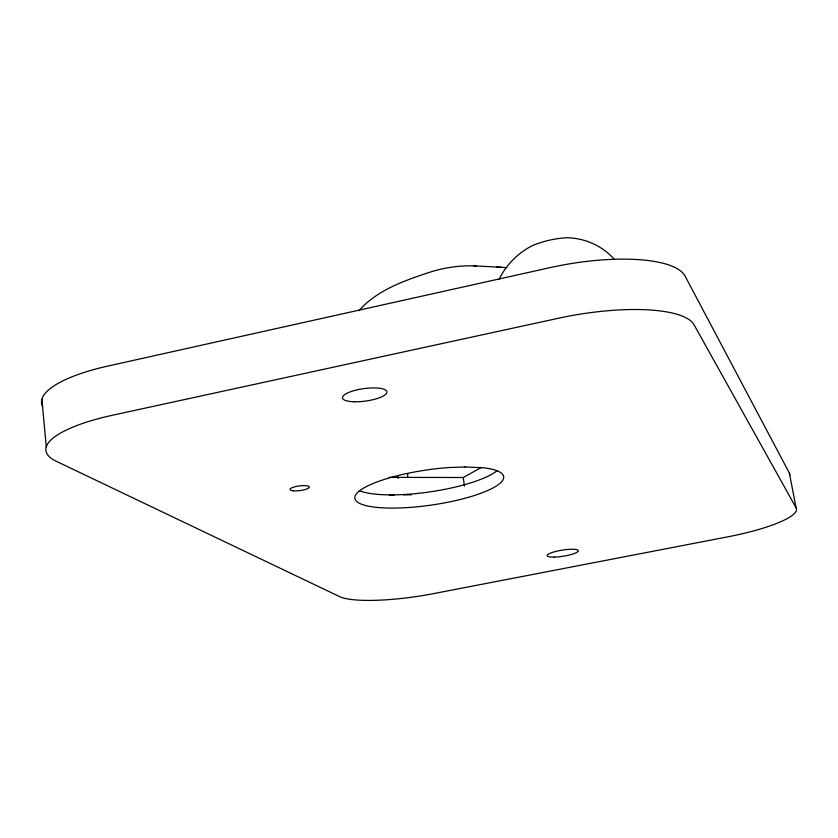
<?xml version="1.0" encoding="UTF-8"?>
<svg xmlns="http://www.w3.org/2000/svg" width="838" height="838" viewBox="0 0 838 838"><rect width="100%" height="100%" fill="white"/><g stroke="black" fill="none" stroke-linecap="round" stroke-linejoin="round"><path stroke-width="1.26" d="M358.832 310.73C376.733 290.629 402.303 281.39 427.066 273.146C442.862 267.678 459.737 265.164 476.434 265.981M389.021 477.367L463.215 477.503L481.473 467.384M389.303 494.881L394.499 494.87M403.57 494.839L411.343 494.818M496.599 267.05L506.875 267.689M473.753 265.856L501.847 267.301M796.1 507.828L694.105 324.872A114.68 32.85 -9.6 0 0 558.401 318.262L113.004 415.124A110.92 29.906 -6.2 0 0 56.418 461.34L339.579 596.604A77.578 15.074 -8.2 0 0 433.204 593.681L727.74 536.844A80.301 15.922 -9.8 0 0 796.1 507.828L789.365 473.041L685.138 276.215A113.905 35.133 -9.7 0 0 550.021 267.647L107.997 366.038A110.207 32.001 -6 0 0 42.665 406.566M463.215 477.503L464.493 486.071M41.9 399.37L46.3 447.031M397.799 476.717A10.402 9.208 65.6 0 1 398.239 478.456M407.635 473.952A10.391 8.998 56.6 0 1 407.677 476.539M789.365 473.041A79.924 17.095 -9.9 0 1 789.784 475.251M497.196 470.663A75.085 18.122 -8.3 0 1 429.768 491.906A75.085 18.122 -8.3 0 1 359.282 490.607M499.186 279.148A70.539 66.171 -37.1 0 1 532.486 245.586A102.027 96.192 -37.8 0 1 567.378 237.73A70.539 66.171 -37.1 0 1 613.961 258.963M464.943 466.976L448.749 467.552A75.221 17.703 -8.3 0 0 355.04 499.081A75.221 17.703 -8.3 0 0 459.926 499.563A75.221 17.703 -8.3 0 0 482.866 467.709L464.943 466.976M293.279 490.827A9.752 2.367 -7.4 0 0 309.159 487.569A9.752 2.367 -7.4 0 0 296.6 486.375A9.752 2.367 -7.4 0 0 293.279 490.827M554.201 557.102A15.733 3.101 -9 0 0 578.283 551.016A15.733 3.101 -9 0 0 555.804 551.425A15.733 3.101 -9 0 0 554.201 557.102M354.118 401.769A22.427 6.285 -7.8 0 0 386.936 391.88A22.427 6.285 -7.8 0 0 353.07 390.917A22.427 6.285 -7.8 0 0 354.118 401.769"/></g></svg>
